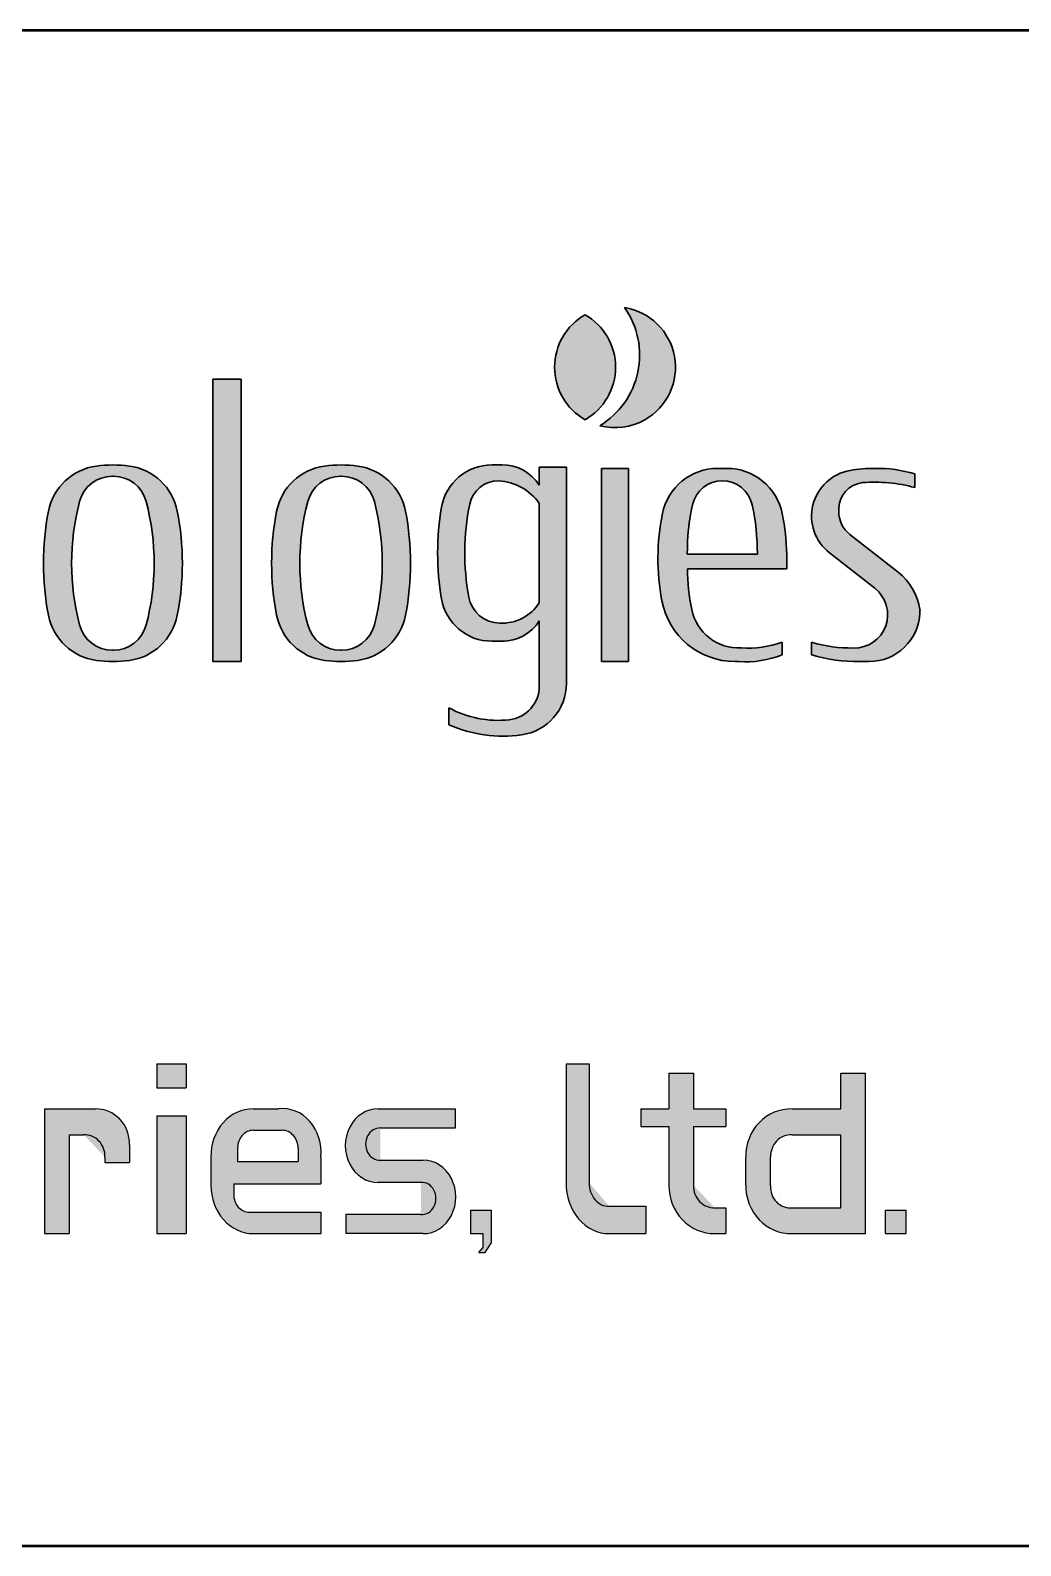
# Model space of a CAD drawing. Header units: millimetres. Extents: x 150937 to 394412, y 327166 to 584759.
# Drawn here: x 229947.2 to 230004.7, y 408972.9 to 409060.9 of the extents above; entities that cross this region are included whole.
import ezdxf
from ezdxf.enums import TextEntityAlignment as Align

# ---------------------------------------------------------------- set-up
doc = ezdxf.new("R2010")
doc.units = ezdxf.units.MM
for name, color, linetype, lineweight in [('\\M+1955C\\M+191E8\\M+19793-L', 1, 'Continuous', 50), ('\\M+1955C\\M+191E8\\M+19793_L', 1, 'Continuous', 50), ('AM_0', 7, 'Continuous', 30), ('AM_6', 7, 'Continuous', 30), ('AM_8', 1, 'Continuous', 20)]:
    doc.layers.add(name, color=color, linetype=linetype, lineweight=lineweight)
doc.styles.add('\\M+1907D\\M+194D41', font='isoct.shx', dxfattribs={"width": 0.9, "bigfont": 'extfont.shx'})
doc.styles.add('shi_txt_sty', font='ISOCP.SHX', dxfattribs={"bigfont": 'EXTFONT.SHX'})

# ---------------------------------------------------------------- blocks, each defined once
blk = doc.blocks.new('A4HG')
at = {"layer": '\\M+1955C\\M+191E8\\M+19793_L', "color": 1, "lineweight": 50}
blk.add_line((0, 0), (277, 0), dxfattribs=at)
blk = doc.blocks.new('SDT_LOGO2')
at = {"layer": 'AM_8', "linetype": 'Continuous'}
h = blk.add_hatch(color=7, dxfattribs=at)
h.paths.add_polyline_path([(706.926435217142, 106), (675.5, 106), (675.4999999999998, -4), (706.926435217142, -3.999999999999986, 0.3410859271401428), (740.7862482880275, 22.13924050632919, 0.1286782391429006), (740.7862482880274, 79.86075949367081, 0.3410859271401421)])
h.paths.add_polyline_path([(726.619723205285, 78.58620689655167, -0.1406600338084114), (726.619723205285, 23.41379310344821, -0.3345303335094094), (700.1867993238316, 3.500000000000014), (689.4999999999999, 3.500000000000028), (689.4999999999999, 98.50000000000001), (700.1867993238317, 98.50000000000001, -0.3345303335094083)], flags=16)
h.paths.add_polyline_path([(768.4999999999998, 61.00000000000013, -0.3164090202973427), (793.4999999999999, 71.00000000000001), (793.4999999999999, 81.50000000000001, 0.00866114909645723), (787.499999999999, 81.44802920680605, 0.2568143190868585), (768.4999999999999, 71.00000000000001), (768.4999999999999, 79.50000000000001), (756.4999999999999, 79.50000000000001), (756.4999999999999, -3.999999999999986), (768.4999999999999, -3.999999999999986)])
h.paths.add_polyline_path([(812.9999999999999, 81.50000000000001), (800.9999999999999, 81.50000000000001), (800.9999999999999, -3.999999999999986), (812.9999999999999, -3.999999999999986)])
h.paths.add_polyline_path([(833.9999999999999, 81.50000000000001), (821.9999999999998, 81.50000000000001), (848.4999999999998, -3.999999999999972), (859.9999999999999, -3.999999999999986), (886.4999999999995, 81.49999999999999), (875.9999999999998, 81.50000000000004), (854.9999999999997, 13.74528301886765)])
h.paths.add_polyline_path([(945.0258563056095, 61.4429969120183, 0.3570496213712738), (920.5193922292126, 81.50000000000001, -0.008414730073733332), (916.480607770787, 81.50000000000001, 0.3570496213717267), (891.9741436943821, 61.44299691197894, 0.09430391670377332), (891.5971520929309, 23.66891891891866, 0.3536733665721598), (925.8207587144243, -4.000000000000071, 0.1163806607673299), (944.9999999999998, -0.9999999999998721), (944.9999999999998, 4.243631520173253, -0.08590385314990158), (926.9398611033912, 2.032136298372393, -0.3728330553293542), (904.9607001575237, 19.04478022459359, -0.04524317175405621), (903.0153136725426, 37.00000000000001), (947, 37.00000000000001), (946.9999999999998, 43.50000000000047, 0.0437535346821623)])
h.paths.add_polyline_path([(933.9987159734487, 43.50000000000001), (902.9999999999998, 43.50000000000001, -0.05510580882349737), (905.3115361544633, 65.3834738415634, -0.8048997498788631), (931.6878612716762, 65.38622852162142, -0.05518728517248594)], flags=16)
h.paths.add_polyline_path([(798.2499999999999, 103.75, 1), (815.7499999999999, 103.75, 1)])
h.paths.add_polyline_path([(1031, 114.9999999999999), (961.9999999999998, 114.9999999999999), (961.9999999999998, 106.9999999999999), (989.4999999999998, 106.9999999999999), (989.4999999999998, -3.999999999999986), (1003.5, -3.999999999999986), (1003.5, 106.9999999999999), (1031, 106.9999999999999)])
h.paths.add_polyline_path([(1086.025856305611, 61.44299691201259, 0.3570496213713341), (1061.519392229213, 81.50000000000001, -0.008414730073735225), (1057.480607770786, 81.50000000000001, 0.3570496213721152), (1032.974143694375, 61.44299691194463, 0.09624284893280394), (1032.737639760747, 22.90518505136147, 0.3607954943485522), (1065.169926617234, -3.999999999999972, 0.003439274217154046), (1066.820758714423, -4, 0.1163806607673367), (1086, -0.9999999999998721), (1086, 4.500000000000057, -0.09967629068559465), (1067.939861103391, 2.032136298372379, -0.3728330553293511), (1045.960700157524, 19.04478022459359, -0.04524317175405621), (1044.015313672543, 37.00000000000001), (1088, 37.00000000000001), (1088, 43.50000000000081, 0.0437535346821473)])
h.paths.add_polyline_path([(1074.998715973448, 43.50000000000001), (1044, 43.50000000000001, -0.05510580882349737), (1046.311536154463, 65.3834738415634, -0.8048997498788631), (1072.687861271676, 65.38622852162142, -0.05518728517248588)], flags=16)
edge = h.paths.add_edge_path()
edge.add_arc((1130.243797433081, 60.48972752892912), 15.00000000000002, 91.56051248949268, 160.4604571421276, ccw=False)
edge.add_ellipse((1131.000505204295, 72.00000000000001), major_axis=(-12.26288545680404, 0), ratio=0.2854140660718665, start_angle=220.9377110305255, end_angle=275.4523728490637, ccw=False)
edge.add_arc((1136.264288560073, 55.96754400012982), 18.75722687208849, 58.73045745043561, 77.68744636680663, ccw=False)
edge.add_line((1146.000505204295, 72.00000000000016), (1146.000505204295, 78.53807337802577))
edge.add_arc((1131.000505204295, 41.47019156197966), 39.98784643273954, 67.96864268042309, 106.5901025790852)
edge.add_arc((1126.721133024688, 55.83412258519833), 25.00000000000004, 106.5901025790854, 161.9033767151086)
edge.add_arc((1179.000505204295, 38.75000000000007), 80, 161.9033767151086, 198.0966232848915)
edge.add_arc((1126.721133024688, 21.66587741480167), 25.00000000000006, 198.0966232848912, 252.2629073385269)
edge.add_arc((1130.898507504507, 35.19120815395895), 39.15528916268151, 252.4702389692148, 294.2823948401962)
edge.add_line((1147.000505204295, -0.4999999999999289), (1147.000505204295, 5.500000000000014))
edge.add_arc((1122.443330220309, 66.59302679426467), 65.84385139159798, 285.65208830632116, 291.8983333060469, ccw=False)
edge.add_ellipse((1131.000505204295, 5.500000000000014), major_axis=(-12.26288545680404, 0), ratio=0.2854140660718665, start_angle=84.54762715093631, end_angle=139.0622889694745, ccw=False)
edge.add_arc((1130.243797433081, 17.01027247107091), 15.00000000000003, 199.5395428578724, 268.4394875105081, ccw=False)
edge.add_arc((1191.500505204295, 38.75000000000001), 80, 160.4604571421278, 199.5395428578722, ccw=False)
h.paths.add_polyline_path([(1170.500505204295, 119.5), (1158.500505204295, 119.5), (1158.500505204295, -3.999999999999986), (1170.500505204295, -3.999999999999986), (1170.500505204295, 65.50000000000007, -0.5059565650372085), (1198.222727426517, 71.83089649863878, -0.2323858596589285), (1202.500505204295, 63.12390342438751), (1202.500505204295, -3.999999999999986), (1214.500505204295, -3.999999999999986), (1214.500505204295, 64.55544171172598, 0.3419987131196464), (1201.000505204295, 81.98386676965934, 0.264004974250218), (1170.500505204295, 73.75412050596553)])
h.paths.add_polyline_path([(1242.000505204295, 65.5000000000001, -0.5059565650372082), (1269.722727426517, 71.83089649863878, -0.2323858596589285), (1274.000505204295, 63.12390342438751), (1274.000505204295, -3.999999999999986), (1286.000505204295, -3.999999999999986), (1286.000505204295, 64.55544171172592, 0.3419987131196472), (1272.500505204295, 81.98386676965934, 0.264004974250218), (1242.000505204295, 73.75412050596553), (1242.000505204295, 82.00000000000001), (1230.000505204295, 82.00000000000001), (1230.000505204295, -3.999999999999986), (1242.000505204295, -3.999999999999986)])
h.paths.add_polyline_path([(1359.769295814466, 62.53284520456835, 0.3215619154274238), (1338.55381935378, 82.51294894274152, 0.06668904654647785), (1323.94719105481, 82.51294894274155, 0.321561915427424), (1302.731714594124, 62.53284520456835, 0.09687076737641036), (1302.731714594124, 16.46715479543168, 0.3215619154274186), (1323.94719105481, -3.512948942741403, 0.066689046546482), (1338.55381935378, -3.512948942741403, 0.3215619154274197), (1359.769295814466, 16.46715479543177, 0.09687076737641015)])
h.paths.add_polyline_path([(1316.527577896961, 66.81081081081068, -0.3418733906139836), (1331.091535175183, 77.99989506661491, 0.0007948506477015826), (1331.409475233393, 77.99989506661485, -0.3418733906142402), (1345.973432511629, 66.81081081081079, -0.1291456601965883), (1345.973432511629, 12.18918918918926, -0.340829311786414), (1331.465582189672, 1.000000000000014, -0.0008961548254377582), (1331.035428218916, 1.000000000000014, -0.3408293117863628), (1316.527577896961, 12.18918918918924, -0.1291456601965883)], flags=16)
h.paths.add_polyline_path([(1388.000505204295, 121), (1375.500505204295, 121), (1375.500505204295, -4), (1388.000505204295, -4)])
h.paths.add_polyline_path([(1460.769295814466, 62.5328452045684, 0.3215619154274205), (1439.55381935378, 82.51294894274146, 0.06668904654647675), (1424.947191054811, 82.51294894274157, 0.3215619154274266), (1403.731714594124, 62.53284520456835, 0.09687076737641036), (1403.731714594124, 16.46715479543168, 0.3215619154274186), (1424.94719105481, -3.512948942741403, 0.066689046546482), (1439.55381935378, -3.512948942741403, 0.3215619154274197), (1460.769295814466, 16.46715479543177, 0.09687076737641032)])
h.paths.add_polyline_path([(1417.527577896961, 66.81081081081068, -0.3418733906139836), (1432.091535175183, 77.99989506661491, 0.0007948506477015826), (1432.409475233393, 77.99989506661485, -0.3418733906142402), (1446.973432511629, 66.81081081081079, -0.1291456601965883), (1446.973432511629, 12.18918918918926, -0.340829311786414), (1432.465582189672, 1.000000000000014, -0.0008961548254377582), (1432.035428218916, 1.000000000000014, -0.3408293117863628), (1417.527577896961, 12.18918918918924, -0.1291456601965883)], flags=16)
h.paths.add_polyline_path([(1532.000505204295, 82.00000000000001), (1520.000505204295, 82.00000000000001), (1520.000505204295, 73.9999999999995, 0.2524543947823163), (1504.100931830049, 83.01749020920902, 0.005154370919352053), (1498.906800936014, 83.00000000000004, 0.3652401990819705), (1476.731330720256, 64.30769230769236, 0.08523004434655759), (1476.731330720256, 23.69230769230769, 0.3652401990819792), (1498.906800936015, 4.999999999999986, 0.01485449603110297), (1504.847274465727, 5.012932995255426, 0.2421620418063263), (1520.000505204295, 14.00000000000021), (1520.000505204295, -14.8367824452198, -0.3814294310463764), (1506.695095658269, -29.74075383519818, -0.1547537282912822), (1480.000505204295, -24.49999999999996), (1480.000505204295, -31.99999999999976, 0.1376637772328744), (1512.118790602644, -36.44795278384872, 0.374919359200408), (1532.000505204295, -13.66031806292061)])
h.paths.add_polyline_path([(1489.182548316061, 65.60000000000012, -0.3563939586925197), (1501.91989497853, 76.00000000000001, -0.2274156914119754), (1520.000505204295, 66.00000000000007), (1520.000505204295, 21.99999999999993, -0.2680387165237028), (1502.550518725118, 13.00000000000001, -0.3618995254854993), (1488.781371802688, 24.46808510638284, -0.09609658379271854)], flags=16)
h.paths.add_polyline_path([(1540.250505204295, 149.4879000772447, 0.5809475019311124), (1540.250505204295, 103.0120999227558, 0.5809475019311124)])
h.paths.add_polyline_path([(1557.750505204295, 152.6602252924885, -0.4347569232089853), (1546.750505204295, 100.3656417889107, 0.1957714436133585), (1566.750505204295, 103.0120999227558, 0.7078224710307904)])
h.paths.add_polyline_path([(1559.500505204295, 81.50000000000004), (1547.500505204295, 81.50000000000004), (1547.500505204295, -4), (1559.500505204295, -3.999999999999986)])
h.paths.add_polyline_path([(1629.500505204295, 43.50000000000018, 0.04375353468206974), (1627.526361509912, 61.44299691198064, 0.3570496213717008), (1603.019897433508, 81.50000000000001, -0.008414730073735225), (1598.981112975082, 81.50000000000001, 0.3570496213721152), (1574.47464889867, 61.44299691194463, 0.09624284893280394), (1574.238144965042, 22.90518505136147, 0.3607954943485522), (1606.670431821529, -3.999999999999972, 0.003439274217154046), (1608.321263918718, -4, 0.1163806607673367), (1627.500505204295, -0.9999999999998721), (1627.500505204295, 4.500000000000057, -0.09967629068559465), (1609.440366307686, 2.032136298372379, -0.3728330553293511), (1587.461205361819, 19.04478022459359, -0.04524317175405621), (1585.515818876838, 37.00000000000001), (1629.500505204295, 37.00000000000001)])
h.paths.add_polyline_path([(1585.500505204295, 43.5000000000001, -0.05510580882376217), (1587.812041358781, 65.38347384166677, -0.8048997498756473), (1614.188366475972, 65.38622852162099, -0.05518728517248474), (1616.499221177744, 43.50000000000001)], flags=16)
h.paths.add_polyline_path([(1652.50101040859, 62.47653888406369, -0.001950356979582031), (1652.50101040859, 63.25667870832858, -0.3790554137975612), (1663.046464954045, 75.16819823861603, -0.08475466880622724), (1686.18069040859, 73.00000000000001), (1686.18069040859, 78.99999999999993, 0.07794188715908631), (1668.501010408594, 81.50000000000001, 0.04306163087269971), (1657.538368178763, 80.55410752156298, 0.6502583820432413), (1648.40259600419, 44.09838616666615), (1668.497218248164, 28.39874638888581, -0.7214707743011777), (1659.081126278235, 1.968964666544608, -0.07323509287652016), (1640.50101040859, 4.499999999999957), (1640.50101040859, -1.033463923106751, 0.07929513435527423), (1661.859011230225, -3.953965565817782, 0.009458896239284828), (1666.352159243601, -3.997259710810766, 0.3967279865462546), (1688.478777201579, 17.49999999999709, -0.002664967924624546), (1688.492261571037, 18.56589430887662, 0.1935178722231825), (1678.892547291736, 35.50524405368522), (1657.50642824004, 52.21391147553895, -0.2308681911254189)])
at = {"layer": 'AM_0'}
for p, q in [((1388.000505204295, 121), (1375.500505204295, 121)), ((1375.500505204295, -3.999999999999986), (1375.500505204295, 121)), ((1388.000505204295, 121), (1388.000505204295, -3.999999999999986)), ((1520.000505204295, 74.00000000000001), (1520.000505204295, 82.00000000000001)), ((1520.000505204295, 82.00000000000001), (1532.000505204295, 82.00000000000001)), ((1532.000505204295, 82.00000000000001), (1532.000505204295, -13.66031806292069)), ((1547.500505204295, 81.50000000000001), (1547.500505204295, -3.999999999999986)), ((1559.500505204295, 81.50000000000001), (1547.500505204295, 81.50000000000001)), ((1559.500505204295, -3.999999999999986), (1559.500505204295, 81.50000000000001)), ((1686.18069040859, 78.99999999999996), (1686.18069040859, 73.00000000000001)), ((1520.000505204295, 66.00000000000007), (1520.000505204295, 21.99999999999996)), ((1657.50642824004, 52.21391147553898), (1678.89254729173, 35.50524405369011)), ((1616.500505204295, 43.50000000000001), (1585.501789230846, 43.50000000000001)), ((1629.500505204295, 43.50000000000001), (1629.500505204295, 37.00000000000001)), ((1648.402596128586, 44.09838606947717), (1668.50101040859, 28.39578362840417)), ((1629.500505204295, 37.00000000000001), (1585.515818876838, 37.00000000000001)), ((1520.000505204295, -14.83678244521955), (1520.000505204295, 14.00000000000001)), ((1627.500505204295, 4.500000000000099), (1627.500505204295, -0.9999999999998579)), ((1640.50101040859, 4.500000000000014), (1640.50101040859, -1.033463923106794)), ((1388.000505204295, -3.999999999999986), (1375.500505204295, -3.999999999999986)), ((1547.500505204295, -3.999999999999986), (1559.500505204295, -3.999999999999986)), ((1480.000505204295, -24.49999999999989), (1480.000505204295, -31.99999999999984))]:
    blk.add_line(p, q, dxfattribs=at)
for centre, radius, start, end in [((1553.500505204295, 126.2500000000002), 26.75, 119.6913221779763, 240.3086778220237), ((1527.000505204295, 126.2500000000002), 26.75, 299.6913221779763, 60.30867782202371), ((1527.863201243274, 131.6427256835681), 36.53746334749351, 301.126533579277, 35.11584543582601), ((1553.500505204295, 126.25), 26.75, 299.6913221779763, 80.85819337430239), ((1553.500505204295, 126.2500000000002), 26.75, 255.384185640801, 299.6913221779763), ((1327.266879304576, 57.7343357869499), 25, 97.63070286256182, 168.93395593201), ((1331.250505204295, 28.00000000000001), 55, 82.3692971374398, 97.6307028625602), ((1335.234131104014, 57.7343357869499), 25, 11.06604406799, 82.3692971374382), ((1428.266879304576, 57.7343357869499), 25, 97.63070286256182, 168.93395593201), ((1432.250505204295, 28.00000000000001), 55, 82.3692971374398, 97.6307028625602), ((1436.234131104014, 57.7343357869499), 25, 11.06604406799, 82.3692971374382), ((1498.906800936013, 60.50000000000001), 22.5, 90, 170.2569026231925), ((1502.352163139843, -168.9130209084036), 251.9365805593015, 89.73884149172675, 90.78357365312928), ((1503.6900237904, 63.76722876425525), 19.2546464812035, 32.10308928472879, 90.56395688547855), ((1598.981112975083, 56.50000000000001), 25, 90, 168.5963448097225), ((1601.000505204295, 201.4830073594782), 120, 269.035765720035, 270.964234279965), ((1603.019897433507, 56.50000000000001), 25, 11.40365519027747, 90), ((1661.059932329552, 60.29903762575479), 20.55892192096144, 99.86290556813015, 231.9999999999964), ((1668.50101040859, 17.50000000000001), 64, 90, 99.86290556813015), ((1669.370769281054, 23.88660643645078), 57.61995833393706, 73.0379744514184, 90.86489832102032), ((1331.035428218915, 63.00000000000001), 15, 90, 165.2824593506718), ((1331.250505204295, 177.9997687091843), 100, 269.8767698696658, 270.1232301303342), ((1331.465582189675, 63.00000000000001), 15, 14.71754064932815, 90), ((1432.035428218915, 63.00000000000001), 15, 90, 165.2824593506718), ((1432.250505204295, 177.9997687091843), 100, 269.8767698696658, 270.1232301303342), ((1432.465582189675, 63.00000000000001), 15, 14.71754064932815, 90), ((1501.919894978534, 63.00000000000001), 13, 90, 168.4630409671843), ((1500.535654434383, 52.15178531945638), 23.88835417799553, 35.42984462976735, 86.6780636140636), ((1601.000505204295, 62.50000000000001), 13.5, 12.34482492482756, 167.6551750751725), ((1664.50101040859, 63.25667870831843), 12, 96.96206269108464, 180), ((1668.264006224971, 6.335488777930195), 69.03017187153027, 74.9567208839963, 94.33474895475253), ((1420.500505204295, 39.50000000000001), 120, 168.93395593201, 191.06604406799), ((1420.500505204295, 39.50000000000001), 107.5, 165.2824593506718, 194.7175406493282), ((1242.000505204295, 39.50000000000001), 107.5, 345.2824593506718, 14.71754064932815), ((1242.000505204295, 39.50000000000001), 120, 348.93395593201, 11.06604406799), ((1521.500505204295, 39.50000000000001), 120, 168.93395593201, 191.06604406799), ((1521.500505204295, 39.50000000000001), 107.5, 165.2824593506718, 194.7175406493282), ((1343.000505204295, 39.50000000000001), 107.5, 345.2824593506718, 14.71754064932815), ((1343.000505204295, 39.50000000000001), 120, 348.93395593201, 11.06604406799), ((1595.000505204295, 44.00000000000001), 120, 170.2569026231925, 189.7430973768075), ((1595.000505204295, 44.00000000000001), 108, 168.4630409671843, 190.4193357815152), ((1673.534799885145, 41.56543985962499), 101.0347998851454, 168.6536295427923, 190.6431386715743), ((1685.634139013283, 43.98677365548677), 100.1348169638519, 167.6603521780293, 180.2785263580629), ((1516.500505204295, 44.0067579910931), 100, 359.7096478160244, 12.34482492482756), ((1526.186572939616, 41.21318262112139), 103.339238112708, 1.268014773068413, 11.28919478377231), ((1752.500249633015, 62.86660879619428), 100, 179.7765058364389, 180.2234941635611), ((1665.52447152452, 62.47653888407014), 13.02346111592968, 180, 231.9999999999964), ((1685.500505204295, 38.75000000000001), 100, 181.0027273267945, 191.3646322732927), ((1662.628477593217, 15.09841207119204), 26.09518642815177, 8.598745941927584, 51.44545573652153), ((1659.39795153549, 16.74830803310304), 14.78273887310024, 268.7719366332142, 51.9999999999964), ((1498.906800936013, 27.50000000000001), 22.5, 189.7430973768075, 270), ((1502.550518725118, 27.00000000000001), 14, 190.4193357815152, 270), ((1503.484289369761, 32.60630321533993), 19.62852652107756, 267.2732890936999, 327.2924316699983), ((1606.670431821535, 29.00000000000001), 33, 190.6431386715767, 270), ((1327.266879304576, 21.26566421305013), 25, 191.06604406799, 262.3692971374382), ((1335.234131104014, 21.26566421305013), 25, 277.6307028625618, 348.93395593201), ((1428.266879304576, 21.26566421305013), 25, 191.06604406799, 262.3692971374382), ((1436.234131104014, 21.26566421305013), 25, 277.6307028625618, 348.93395593201), ((1503.6900237904, 24.23277123574478), 19.2546464812035, 269.4360431145215, 327.8969107152712), ((1608.272748957977, 23.22775624631824), 21.22775624631822, 191.3646322732927, 273.1531041351309), ((1666.00101040859, 18.50000000000016), 22.50000000000014, 270, 357.4526818174293), ((1788.476097977486, 16.7679906829179), 100, 178.7210466550856, 179.5805858099809), ((1331.035428218915, 16.00000000000001), 15, 194.7175406493282, 270), ((1331.465582189675, 16.00000000000001), 15, 270, 345.2824593506718), ((1432.035428218915, 16.00000000000001), 15, 194.7175406493282, 270), ((1432.465582189675, 16.00000000000001), 15, 270, 345.2824593506718), ((1331.250505204295, 120.9998072577217), 120, 269.8973082489142, 270.1026917510858), ((1432.250505204295, 120.9998072577217), 120, 269.8973082489142, 270.1026917510858), ((1501.659424436094, 104.9621081403689), 100, 268.4226636761801, 271.5773363238199), ((1612.342236754761, 48.11300401329935), 46.17214768074152, 266.3966462439471, 289.1655622738131), ((1658.384832388944, 66.32057584282727), 64.35537806713386, 253.8655881896894, 270.6199245619327), ((1331.250505204295, 51.00000000000001), 55, 262.3692971374398, 277.6307028625602), ((1432.250505204295, 51.00000000000001), 55, 262.3692971374398, 277.6307028625602), ((1607.495847870126, 115.9971611678657), 120, 269.6058897594593, 270.3941102405408), ((1611.553800390722, 38.14135039473406), 42.26514764122545, 265.6136024439869, 292.1666329739558), ((1660.32981040859, 64.41993607689322), 68.39100000000005, 253.1460619570386, 271.2812220247321), ((1665.249753391938, 114.7683162129466), 118.7706921894604, 268.3640609375437, 270.3624138465444), ((1505.000505204295, -14.83678244521955), 15, 276.4867070838295, 0), ((1509.000505204295, -13.66031806292072), 23, 277.7920225188018, 0), ((1501.611324296348, 14.97116033473772), 45, 241.298894322547, 276.4867070838295), ((1503.984133041734, 22.99805083596355), 60, 246.4388787940259, 277.7920225188018)]:
    blk.add_arc(centre, radius, start, end, dxfattribs=at)
blk = doc.blocks.new('SHI_LOGO5')
at = {"layer": 'AM_0', "linetype": 'Continuous'}
for points in [[(696.9512916959843, 319.6358216029815), (702.7654823927428, 319.6358216029815), (702.7654823927428, 324.3954276442244), (696.9512916959843, 324.3954276442244)], [(696.9512916959843, 290.400384140342), (702.7654823927427, 290.400384140342), (702.7654823927428, 314.0258698911313), (696.9512916959843, 314.0258698911313)], [(759.763626286016, 290.400384140342), (762.2506404250174, 290.400384140342), (762.2506404250171, 287.5813962335388), (761.4190737480085, 286.6416890835492), (762.6656801787843, 286.641689083549), (763.9148058266097, 288.5236664116007), (763.9148058266097, 295.089767801959), (759.7636262860159, 295.0897678019589)]]:
    blk.add_hatch(color=256, dxfattribs=at).paths.add_polyline_path(points)
at = {"layer": 'AM_8', "linetype": 'Continuous'}
h = blk.add_hatch(color=0, dxfattribs=at)
edge = h.paths.add_edge_path()
edge.add_line((783.5436259323067, 324.395581715357), (778.9148058266097, 324.395581715357))
edge.add_line((778.9148058266097, 324.395581715357), (778.9148058266095, 300.6000268778238))
edge.add_ellipse((787.5023181530958, 300.5403126451204), major_axis=(1.418678432708237e-12, 10.13993682056941), ratio=0.8469146693796418, start_angle=89.66258238618457, end_angle=180.3243295983097)
edge.add_line((787.5509293748963, 290.4005382791447), (794.9104770102788, 290.4005382791447))
edge.add_line((794.9104770102788, 290.4005382791447), (794.9104770102788, 295.8692510587931))
edge.add_line((794.9104770102788, 295.8692510587931), (787.5509292718973, 295.8692510587931))
edge.add_ellipse((787.4472872300462, 300.478501987359), major_axis=(-4.145557973684282e-13, 4.610875189311204), ratio=0.8469146693796314, start_angle=88.48972929948042, end_angle=181.5208506616196, ccw=False)
edge.add_line((783.5436259323068, 300.600026877824), (783.5436259323067, 324.395581715357))
h = blk.add_hatch(color=0, dxfattribs=at)
edge = h.paths.add_edge_path()
edge.add_line((799.5216814623473, 315.4003841403419), (793.9104770102788, 315.400384140342))
edge.add_line((793.9104770102788, 315.400384140342), (793.9104770102788, 311.8307051290968))
edge.add_line((793.9104770102788, 311.8307051290968), (799.5216814623473, 311.8307051290968))
edge.add_line((799.5216814623473, 311.8307051290968), (799.5216814623473, 300.0566239914738))
edge.add_ellipse((808.589714277117, 299.9355103521577), major_axis=(-4.243135180842413e-12, 9.51468203639427), ratio=0.9531340637165576, start_angle=89.27065478821177, end_angle=180.7162571962151)
edge.add_line((808.7030804080053, 290.4215717650684), (810.91399973494, 290.4215717650684))
edge.add_line((810.91399973494, 290.4215717650684), (810.9139997349403, 295.587647763232))
edge.add_line((810.9139997349403, 295.587647763232), (808.7030802985023, 295.587647763232))
edge.add_ellipse((808.5500239283282, 299.8968375027255), major_axis=(2.713726944500674e-12, 4.312180754062311), ratio=0.9531340637164807, start_angle=87.87643693254279, end_angle=182.1341430286368, ccw=False)
edge.add_line((804.4427602079751, 300.0566239914737), (804.4427602079751, 311.8307051290968))
edge.add_line((804.4427602079751, 311.8307051290968), (810.9139997349401, 311.8307051290968))
edge.add_line((810.9139997349401, 311.8307051290968), (810.9139997349401, 315.400384140342))
edge.add_line((810.9139997349401, 315.400384140342), (804.4427602079752, 315.400384140342))
edge.add_line((804.4427602079752, 315.400384140342), (804.4427602079751, 322.5353405857525))
edge.add_line((804.4427602079751, 322.5353405857525), (799.5216814623473, 322.5353405857525))
edge.add_line((799.5216814623473, 322.5353405857525), (799.5216814623473, 315.4003841403419))
h = blk.add_hatch(color=0, dxfattribs=at)
edge = h.paths.add_edge_path()
edge.add_line((838.9119961296656, 290.400529749154), (838.9119961296657, 322.5141610205541))
edge.add_line((838.9119961296657, 322.5141610205537), (833.9504753973863, 322.5141610205537))
edge.add_line((833.9504753973863, 322.5141610205537), (833.9504753973862, 315.3792045751427))
edge.add_line((833.9504753973863, 315.3792045751429), (824.1736020093665, 315.3792045751429))
edge.add_ellipse((823.9540018173115, 305.970559847713), major_axis=(-1.322477378137695e-12, 9.411420386783824), ratio=0.9608134454983901, start_angle=-1.391565973844275, end_angle=91.37853138614342)
edge.add_line((814.9139997349403, 305.7441437519014), (814.9139997349401, 300.0354358294445))
edge.add_ellipse((824.0733131614569, 299.9333785179215), major_axis=(-1.492466501390083e-12, 9.533420197905176), ratio=0.9608134454983878, start_angle=89.38662465398922, end_angle=180.6273308172874)
edge.add_line((824.1736021197568, 290.400529749154), (838.9119961296657, 290.400529749154))
edge = h.paths.add_edge_path(flags=16)
edge.add_ellipse((823.8551203064646, 299.7079235148453), major_axis=(-2.224096787830832e-12, 4.154699163327403), ratio=0.9608134454984004, start_angle=85.47856122977538, end_angle=184.5760455829661, ccw=False)
edge.add_line((819.8756526264199, 300.0354472324884), (819.8756526264198, 305.7441437519045))
edge.add_ellipse((824.027533717825, 305.8919237580049), major_axis=(-1.22595897419605e-12, 4.323740808028436), ratio=0.9608134454983944, start_angle=-2.0149923114519197, end_angle=91.9586789374211, ccw=False)
edge.add_line((824.1736033574913, 310.2129910276967), (833.9504753973863, 310.2129910276967))
edge.add_line((833.9504753973863, 310.2129910276967), (833.9504753973864, 295.5664681980341))
edge.add_line((833.9504753973863, 295.5664681980338), (824.1736020605263, 295.5664681980338))
h = blk.add_hatch(color=0, dxfattribs=at)
edge = h.paths.add_edge_path()
edge.add_line((674.445671324799, 290.400384140342), (679.3667500704263, 290.400384140342))
edge.add_line((679.3667500704263, 290.400384140342), (679.3667500704262, 310.2129829681674))
edge.add_line((679.3667500704262, 310.2129829681674), (682.2677952133162, 310.2129829681675))
edge.add_ellipse((682.4238917495471, 305.9069884840638), major_axis=(-3.36324113074936e-12, 4.309107763621595), ratio=0.9531340637165616, start_angle=267.8342367272439, end_angle=362.17810675055165, ccw=False)
edge.add_line((686.5281153038325, 305.7441442892231), (686.5281153038326, 304.674698608243))
edge.add_line((686.5281153038326, 304.674698608243), (691.4512916959844, 304.6746986082431))
edge.add_line((691.4512916959844, 304.6746986082431), (691.4512916959843, 308.2420392816661))
edge.add_ellipse((684.7881579425376, 308.3884340920566), major_axis=(1.843621384588018e-12, 6.992295049602567), ratio=0.9531340637165349, start_angle=268.8003341355739, end_angle=361.199647880218)
edge.add_line((684.6486261534582, 315.3791965156156), (674.445671324799, 315.3791965156156))
edge.add_line((674.445671324799, 315.3791965156156), (674.445671324799, 290.400384140342))
h = blk.add_hatch(color=0, dxfattribs=at)
edge = h.paths.add_edge_path()
edge.add_ellipse((722.1680162907287, 306.7530373510763), major_axis=(-4.501808726914387e-13, 8.684950285278342), ratio=0.8807456579850171, start_angle=263.3291899105934, end_angle=366.6699921333121)
edge.add_line((721.279553666954, 315.3792045751428), (716.2515128056122, 315.3792045751428))
edge.add_ellipse((716.0883360415946, 305.9294235022585), major_axis=(-1.515413625356527e-12, 9.451597099208351), ratio=0.8807456579850459, start_angle=-1.123189549197721, end_angle=91.12318954917939)
edge.add_line((707.7654823927428, 305.7441523487349), (707.7654823927428, 300.035444426277))
edge.add_ellipse((716.2418725494833, 300.0246362583723), major_axis=(2.261233693763133e-12, 9.62411273344768), ratio=0.8807456579850278, start_angle=89.93565510375916, end_angle=180.0651628523579)
edge.add_line((716.2515128056087, 290.4005297491537), (729.7654629338874, 290.4005297491537))
edge.add_line((729.7654629338874, 290.4005297491537), (729.7654629338874, 294.683126697949))
edge.add_line((729.7654629338874, 294.683126697949), (715.4914432510557, 294.6831266979489))
edge.add_ellipse((715.4748309200779, 298.2701188300738), major_axis=(2.216455492743601e-12, 3.587041722421481), ratio=0.8807456579849581, start_angle=89.7009077456832, end_angle=180.3012785899137, ccw=False)
edge.add_line((712.3156025428771, 298.288843621528), (712.3156025428771, 300.3919721696934))
edge.add_line((712.3156025428771, 300.3919721696934), (729.7654629338874, 300.3919721696934))
edge.add_line((729.7654629338874, 300.3919721696934), (729.7654629338874, 305.7441523487401))
edge = h.paths.add_edge_path(flags=16)
edge.add_ellipse((722.0694639772178, 307.5221572635436), major_axis=(-4.444096908055698e-13, 3.574450780531453), ratio=0.880745657985011, start_angle=269.4944041688005, end_angle=360.5034101790879, ccw=False)
edge.add_line((725.2175234105719, 307.490615604201), (725.2175234105719, 304.8426543432003))
edge.add_line((725.2175234105719, 304.8426543432003), (713.1094718510051, 304.8426543432002))
edge.add_line((713.1094718510051, 304.8426543432002), (713.1094718510051, 307.5289918543589))
edge.add_ellipse((716.2400746277177, 307.5419787794586), major_axis=(1.054764399458026e-12, 3.554515022472541), ratio=0.8807456579850989, start_angle=-0.20933872772201312, end_angle=90.20933872775538, ccw=False)
edge.add_line((716.2515128056062, 311.0964700770647), (722.0418038862033, 311.0964700770647))
h = blk.add_hatch(color=0, dxfattribs=at)
edge = h.paths.add_edge_path()
edge.add_ellipse((741.5852184986064, 308.3365517586399), major_axis=(-1.17786310318533e-15, 3.228565458269204), ratio=0.8807456579849964, start_angle=-2.3691429886359856, end_angle=182.369142988636, ccw=False)
edge.add_line((741.7027637213778, 311.5623575605709), (756.7636262860159, 311.5623575605708))
edge.add_line((756.7636262860159, 311.5623575605708), (756.763626286016, 315.3794877332389))
edge.add_line((756.763626286016, 315.3794877332389), (741.2453166730892, 315.3794877332389))
edge.add_ellipse((741.1523605087791, 308.0244481348223), major_axis=(2.613347699580791e-12, 7.355796811313068), ratio=0.8807456579850633, start_angle=-0.8221205324667845, end_angle=180.8221212157098)
edge.add_line((741.2453167503322, 300.6694085376642), (749.8302021684383, 300.6694085376642))
edge.add_ellipse((749.9965835725995, 297.44346518645), major_axis=(1.906844355973631e-12, 3.231469848635359), ratio=0.8807456579851493, start_angle=176.6486138074664, end_angle=363.3513861926104, ccw=False)
edge.add_line((749.8302021684183, 294.217521835235), (734.7674012688383, 294.2175218352349))
edge.add_line((734.7674012688383, 294.2175218352349), (734.7674012688383, 290.4005297491537))
edge.add_line((734.7674012688383, 290.4005297491537), (750.2876492167162, 290.4005297491537))
edge.add_ellipse((750.3326250440416, 297.7556303776566), major_axis=(2.985228496545884e-11, 7.355277897770938), ratio=0.8807456579850883, start_angle=179.6022083293123, end_angle=360.3806476820034)
edge.add_line((750.2895875516746, 305.1107459567081), (741.7027637213945, 305.1107459567081))
blk.add_hatch(color=0, dxfattribs=at).paths.add_polyline_path([(842.8717820130034, 290.4005375537863), (847.022961553597, 290.4005375537863), (847.0229615535972, 295.0899212154027), (842.8717820130034, 295.0899212154027)])
at = {"layer": 'AM_0', "linetype": 'Continuous', "lineweight": 25, "ltscale": 0.5}
for p, q in [((696.9512916959843, 324.3954276442244), (696.9512916959843, 319.6358216029815)), ((696.9512916959843, 324.3954276442244), (702.7654823927428, 324.3954276442244)), ((702.7654823927428, 324.3954276442244), (702.7654823927428, 319.6358216029815)), ((778.9148058266096, 324.395581715357), (778.9148058266096, 300.6000268778134)), ((778.9148058266096, 324.395581715357), (783.5436259323067, 324.395581715357)), ((783.5436259323067, 324.395581715357), (783.5436259323067, 300.6000268778134)), ((799.5216814623473, 322.5353405857525), (799.5216814623473, 315.400384140342)), ((799.5216814623473, 322.5353405857525), (804.4427602079751, 322.5353405857525)), ((804.4427602079751, 322.5353405857525), (804.4427602079751, 315.400384140342)), ((833.9504753973864, 315.379058429029), (833.9504753973864, 322.5140148744396)), ((833.9506075565874, 322.5141610205538), (838.9139785176848, 322.5141610205538)), ((838.9119961296656, 290.4003841403423), (838.9119961296656, 322.5141524237238)), ((696.9512916959843, 319.6358216029815), (702.7654823927428, 319.6358216029815)), ((674.445671324799, 315.3791965156156), (674.445671324799, 290.400384140342)), ((674.445671324799, 315.3791965156156), (684.6486240182052, 315.3791965156156)), ((696.9512916959843, 314.0258698911313), (696.9512916959843, 290.400384140342)), ((696.9512916959843, 314.0258698911313), (702.7654823927428, 314.0258698911313)), ((702.7654823927428, 314.0258698911313), (702.7654823927428, 290.400384140342)), ((716.2515128056089, 315.3792045751428), (721.2795536669556, 315.3792045751428)), ((741.245316673086, 315.3794877332389), (756.7655646209663, 315.3794877332389)), ((756.763626286016, 311.5622114144567), (756.763626286016, 315.3771407985851)), ((793.9104770102788, 315.400384140342), (799.5216814623473, 315.400384140342)), ((793.9104770102788, 315.400384140342), (793.9104770102788, 311.8307051290968)), ((804.4427602079751, 315.400384140342), (810.9139997349401, 315.400384140342)), ((810.9139997349401, 315.400384140342), (810.9139997349401, 311.8307051290968)), ((824.1736020093699, 315.3792045751428), (833.9506075565874, 315.3792045751428)), ((679.3667500704262, 310.2129829681675), (679.3667500704262, 290.400384140342)), ((679.3667500704262, 310.2129829681675), (682.2677952133089, 310.2129829681675)), ((716.2515128056089, 311.0964700770647), (722.0418038861995, 311.0964700770647)), ((741.7027637213814, 311.5623575605709), (756.763626286016, 311.5623575605709)), ((793.9104770102788, 311.8307051290968), (799.5216814623473, 311.8307051290968)), ((799.5216814623473, 311.8307051290968), (799.5216814623473, 300.0566239914745)), ((804.4427602079751, 311.8307051290968), (804.4427602079751, 300.0566239914745)), ((804.4427602079751, 311.8307051290968), (810.9139997349401, 311.8307051290968)), ((824.1736020093699, 310.2129910276964), (833.9506075565874, 310.2129910276964)), ((833.9504753973864, 295.5663220519203), (833.9504753973864, 310.2128448815821)), ((691.4512916959843, 308.2420392816651), (691.4512916959843, 304.674698608243)), ((713.1094718510051, 307.5289918543594), (713.1094718510051, 304.8426543432003)), ((725.2175234105717, 307.4906156042003), (725.2175234105717, 304.8426543432003)), ((686.5281153038326, 305.7441442892094), (686.5281153038326, 304.674698608243)), ((686.5281153038326, 304.674698608243), (691.4512916959843, 304.674698608243)), ((707.7654823927428, 305.744152348737), (707.7654823927428, 300.0354444262766)), ((713.1094718510051, 304.8426543432003), (725.2175234105717, 304.8426543432003)), ((729.7654629338874, 305.744152348737), (729.7654629338874, 300.3919721696934)), ((741.7027637213814, 305.1107459567081), (750.2895875516687, 305.1107459567081)), ((814.9139997349401, 300.0354358294456), (814.9139997349401, 305.7441437519069)), ((819.8756526264201, 300.0354358294456), (819.8756526264201, 305.7441437519069)), ((749.8302021684228, 300.6694085376642), (741.2433783381355, 300.6694085376642)), ((712.3156025428771, 300.3919721696934), (729.7654629338874, 300.3919721696934)), ((712.3156025428771, 300.3919721696934), (712.3156025428771, 298.2888436215288)), ((715.4914432131831, 294.6831266979489), (729.7654629338874, 294.6831266979489)), ((729.7654629338874, 294.6831266979489), (729.7654629338874, 290.4005297491537)), ((759.763626286016, 295.0897678019589), (759.763626286016, 290.400384140342)), ((759.763626286016, 295.0897678019589), (763.9148058266096, 295.0897678019589)), ((763.9148058266096, 295.0897678019589), (763.9148058266096, 288.5221959873488)), ((787.5509292718942, 295.8692510587931), (794.9104770102788, 295.8692510587931)), ((794.9104770102788, 295.8692510587931), (794.9104770102788, 290.4005382791447)), ((808.7030802984988, 295.587647763232), (810.9139997349401, 295.587647763232)), ((810.9139997349401, 295.587647763232), (810.9139997349401, 290.4215717650684)), ((824.1736020093699, 295.5664681980337), (833.9506075565874, 295.5664681980337)), ((842.8717820130034, 295.0899212154027), (847.022961553597, 295.0899212154027)), ((842.8717820130034, 290.4003841403423), (842.8717820130034, 295.0897672358574)), ((847.022961553597, 290.4003841403423), (847.022961553597, 295.0897672358574)), ((734.7674012688383, 294.2175304320647), (734.7674012688383, 290.4006753579653)), ((749.8302021684228, 294.2175218352349), (734.7674012688383, 294.2175218352349)), ((674.445671324799, 290.400384140342), (679.3667500704262, 290.400384140342)), ((696.9512916959843, 290.400384140342), (702.7654823927428, 290.400384140342)), ((716.2515128056089, 290.4005297491537), (729.7654629338874, 290.4005297491537)), ((750.2876492167178, 290.4005297491537), (734.7654629338874, 290.4005297491537)), ((759.763626286016, 290.400384140342), (762.2506404250173, 290.400384140342)), ((762.2506404250173, 290.400384140342), (762.2506404250173, 287.5807831600457)), ((762.6668100248999, 286.6433913500723), (763.9140363296551, 288.5225070599975)), ((787.5509292718942, 290.4005382791447), (794.9104770102788, 290.4005382791447)), ((808.7030802984988, 290.4215717650684), (810.9139997349401, 290.4215717650684)), ((824.1736020093698, 290.400529749154), (838.9139785176848, 290.400529749154)), ((842.8717820130034, 290.4005375537863), (847.025013545461, 290.4005375537863)), ((761.419583720153, 286.6422653746437), (762.2509610487405, 287.5817585525368)), ((761.419583720153, 286.6416890835491), (762.6671947733812, 286.6416890835491))]:
    blk.add_line(p, q, dxfattribs=at)
for centre, major_axis, ratio, start_param, end_param in [((684.7881579425376, 308.3884340920566), (1.843621384588018e-12, 6.992295049602567), 0.9531340637165349, 4.691450861126671, 6.30412311255396), ((716.0883360415946, 305.9294235022585), (-1.515413625356527e-12, 9.451597099208351), 0.8807456579850459, -0.01960335575749106, 1.590399682552068), ((722.1680162907287, 306.7530373510763), (-4.501808726914387e-13, 8.684950285278342), 0.8807456579850171, 4.595961380549287, 6.399598630988002), ((741.1523605087791, 308.0244481348223), (2.613347699580791e-12, 7.355796811313068), 0.8807456579850633, -0.01434871013979433, 3.155941375654428), ((823.9540018173116, 305.9705598477129), (-1.322477378137695e-12, 9.411420386783826), 0.9608134454983901, -0.02428740800230389, 1.594856238325181), ((682.4238917495471, 305.9069884840638), (-3.36324113074936e-12, 4.309107763621595), 0.9531340637165616, 4.674589280456328, 6.321200441436627), ((716.2400746277177, 307.5419787794586), (1.054764399458026e-12, 3.554515022472541), 0.8807456579850989, -0.003653650050684076, 1.574449976846164), ((722.0694639772178, 307.5221572635436), (-4.444096908055698e-13, 3.574450780531453), 0.880745657985011, 4.7035646684459, 6.291971472292724), ((741.5852184986064, 308.3365517586399), (-1.17786310318533e-15, 3.228565458269204), 0.8807456579849964, -0.04134934560223735, 3.182941999192029), ((824.0275337178251, 305.8919237580046), (-1.22595897419605e-12, 4.323740808028436), 0.9608134454983946, -0.03516825023720638, 1.604981723242359), ((750.3326250440416, 297.7556303776566), (2.985228496545884e-11, 7.355277897770938), 0.8807456579850883, 3.134649879199284, 6.28982886252063), ((749.9965835725995, 297.44346518645), (1.906844355973631e-12, 3.231469848635359), 0.8807456579851493, 3.083099930024205, 6.341678030746515), ((787.5023181530958, 300.5403126451204), (1.418678432708237e-12, 10.13993682056941), 0.8469146693796418, 1.564907278479594, 3.147253272941968), ((787.4472872300462, 300.478501987359), (-4.145557973684282e-13, 4.610875189311204), 0.8469146693796314, 1.544437130474428, 3.168136505066189), ((716.2418725494833, 300.0246362583723), (2.261233693763133e-12, 9.62411273344768), 0.8807456579850278, 1.56967329649864, 3.14272995991343), ((715.4748309200779, 298.2701188300738), (2.216455492743601e-12, 3.587041722421481), 0.8807456579849581, 1.565576182189857, 3.146850956949553), ((808.589714277117, 299.9355103521577), (-4.243135180842413e-12, 9.51468203639427), 0.9531340637165576, 1.558066851465536, 3.15409369995485), ((808.5500239283282, 299.8968375027255), (2.713726944500674e-12, 4.312180754062311), 0.9531340637164807, 1.533733159394018, 3.178840476147989), ((824.073313161457, 299.9333785179215), (-1.492466501390083e-12, 9.533420197905178), 0.9608134454983878, 1.560090907456449, 3.152541641850685), ((823.8551203064646, 299.7079235148453), (-2.224096787830832e-12, 4.154699163327404), 0.9608134454984003, 1.491882333327154, 3.221459715733895)]:
    blk.add_ellipse(centre, major_axis=major_axis, ratio=ratio, start_param=start_param, end_param=end_param, dxfattribs=at)
blk = doc.blocks.new('A4HG_Logo_B')
at = {"layer": 'AM_0'}
for name, p, xscale, yscale, zscale in [('SDT_LOGO2', (-1.455583183022555, 8.391469291078067), 0.03280263300000019, 0.03280263300000019, 0.03280263300000019), ('SHI_LOGO5', (-7.659286170100511, -21.09249962193394), 0.07247605699999982, 0.07247605699999982, 0.07247605699999982)]:
    blk.add_blockref(name, p, dxfattribs=dict(at, xscale=xscale, yscale=yscale, zscale=zscale))
blk = doc.blocks.new('G_Logo')
at = {"layer": 'AM_0'}
blk.add_blockref('A4HG_Logo_B', (5.144438473148733, 4.57587336495655), dxfattribs=at)
blk = doc.blocks.new('A4HG_N_SDT(HYPONIC DRIVE)')
at = {"layer": '\\M+1955C\\M+191E8\\M+19793-L'}
for p, q in [((-192, 22), (0, 22)), ((-277, 0), (0, 0))]:
    blk.add_line(p, q, dxfattribs=at)
at = {"layer": 'AM_0'}
blk.add_blockref('G_Logo', (-192, 0), dxfattribs=at)
at = {"layer": 'AM_6', "style": '\\M+1907D\\M+194D41', "width": 1.15}
blk.add_attdef('DWG.NO1', text='', height=7, dxfattribs=at).set_placement((-18.51368040995385, 1.499866405110538), align=Align.RIGHT)
at = {"layer": 'AM_6', "style": 'shi_txt_sty'}
blk.add_attdef('TYPE', text='', height=2.5, dxfattribs=at).set_placement((-3.82100654717226, -4.10934281534287), align=Align.RIGHT)

msp = doc.modelspace()

# ---------------------------------------------------------------- block references
at = {"layer": 'AM_0', "lineweight": 0, "xscale": 4, "yscale": 4, "zscale": 4}
for name, p in [('A4HG', (229422.5867058482, 408972.9308300865)), ('A4HG_N_SDT(HYPONIC DRIVE)', (230530.5867058482, 408972.9308300865))]:
    msp.add_blockref(name, p, dxfattribs=at)

doc.saveas('drawing.dxf')
